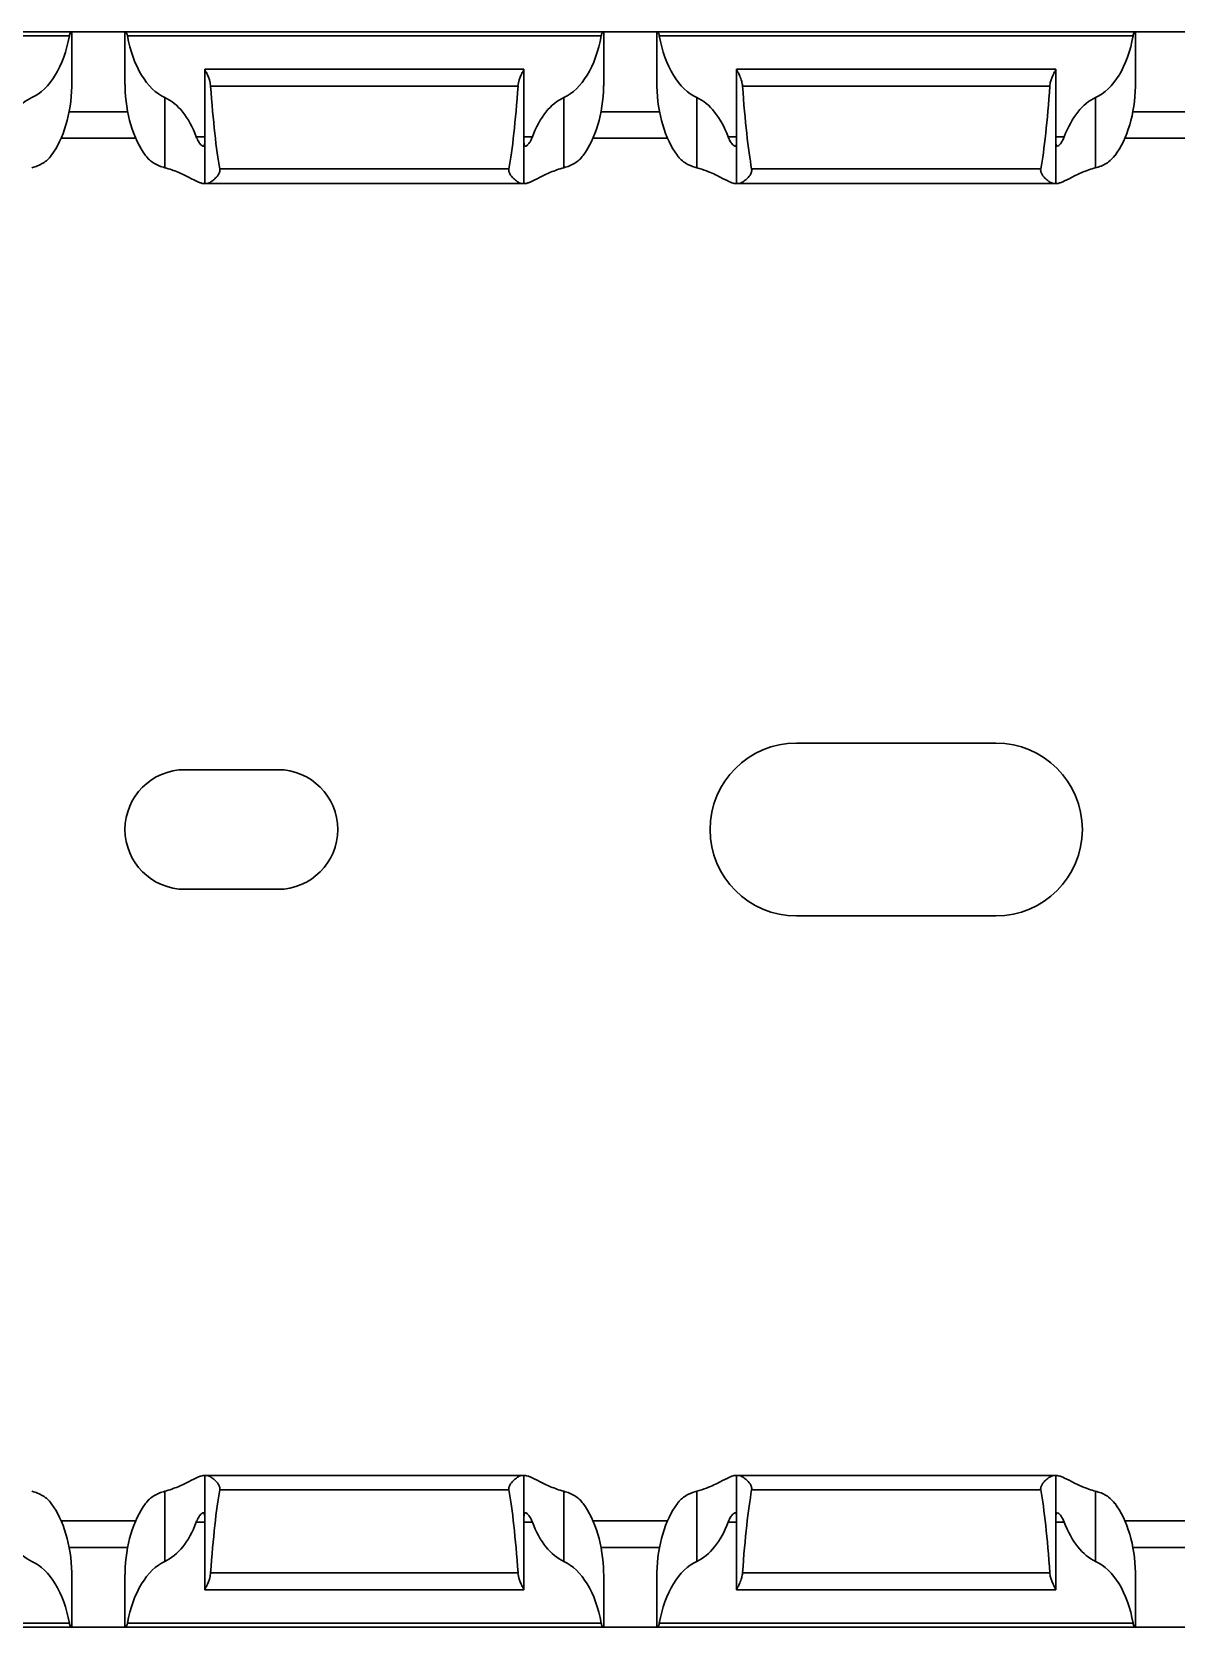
# Model space of a CAD drawing. Header units: millimetres. Extents: x -2573 to 2942, y -1220 to 2800.
# Drawn here: x 2675.4 to 2718.4, y 1097.3 to 1157.3 of the extents above; entities that cross this region are included whole.
import ezdxf

# ---------------------------------------------------------------- set-up
doc = ezdxf.new("R2010")
doc.units = ezdxf.units.MM

msp = doc.modelspace()

# ---------------------------------------------------------------- linework, layer by layer
at = {"linetype": 'Continuous', "lineweight": 30}
for p, q in [((2676.831, 1157.261), (2658.888, 1157.261)), ((2676.768, 1157.111), (2658.951, 1157.111)), ((2676.86, 1157.261), (2676.831, 1157.261)), ((2676.86, 1155.299), (2676.86, 1157.261)), ((2678.86, 1157.261), (2676.86, 1157.261)), ((2678.86, 1157.261), (2678.86, 1155.295)), ((2678.86, 1157.261), (2678.888, 1157.261)), ((2696.831, 1157.261), (2678.888, 1157.261)), ((2696.768, 1157.111), (2678.951, 1157.111)), ((2696.86, 1157.261), (2696.831, 1157.261)), ((2696.86, 1155.299), (2696.86, 1157.261)), ((2698.86, 1157.261), (2696.86, 1157.261)), ((2698.86, 1157.261), (2698.86, 1155.295)), ((2698.86, 1157.261), (2698.888, 1157.261)), ((2716.831, 1157.261), (2698.888, 1157.261)), ((2716.768, 1157.111), (2698.951, 1157.111)), ((2716.86, 1157.261), (2716.831, 1157.261)), ((2716.86, 1155.299), (2716.86, 1157.261)), ((2718.86, 1157.261), (2716.86, 1157.261)), ((2693.86, 1155.861), (2681.86, 1155.861)), ((2681.86, 1155.861), (2681.86, 1155.858)), ((2681.86, 1151.561), (2681.86, 1155.858)), ((2693.86, 1155.858), (2693.86, 1155.861)), ((2693.86, 1151.561), (2693.86, 1155.858)), ((2713.86, 1155.861), (2701.86, 1155.861)), ((2701.86, 1155.861), (2701.86, 1155.858)), ((2701.86, 1151.561), (2701.86, 1155.858)), ((2713.86, 1155.858), (2713.86, 1155.861)), ((2713.86, 1151.561), (2713.86, 1155.858)), ((2693.638, 1155.222), (2682.081, 1155.222)), ((2713.638, 1155.222), (2702.081, 1155.222)), ((2680.36, 1152.153), (2680.36, 1154.792)), ((2695.36, 1152.153), (2695.36, 1154.792)), ((2700.36, 1152.153), (2700.36, 1154.792)), ((2715.36, 1152.153), (2715.36, 1154.792)), ((2678.96, 1154.261), (2676.759, 1154.261)), ((2698.96, 1154.261), (2696.759, 1154.261)), ((2718.96, 1154.261), (2716.759, 1154.261)), ((2676.457, 1153.261), (2679.262, 1153.261)), ((2681.86, 1153.311), (2681.542, 1153.311)), ((2694.177, 1153.311), (2693.86, 1153.311)), ((2696.457, 1153.261), (2699.262, 1153.261)), ((2701.86, 1153.311), (2701.542, 1153.311)), ((2714.177, 1153.311), (2713.86, 1153.311)), ((2716.457, 1153.261), (2719.262, 1153.261)), ((2693.296, 1152.105), (2682.424, 1152.105)), ((2713.296, 1152.105), (2702.424, 1152.105)), ((2681.86, 1151.561), (2681.802, 1151.561)), ((2681.944, 1151.561), (2681.86, 1151.561)), ((2693.775, 1151.561), (2681.944, 1151.561)), ((2693.86, 1151.561), (2693.775, 1151.561)), ((2693.917, 1151.561), (2693.86, 1151.561)), ((2701.86, 1151.561), (2701.802, 1151.561)), ((2701.944, 1151.561), (2701.86, 1151.561)), ((2713.775, 1151.561), (2701.944, 1151.561)), ((2713.86, 1151.561), (2713.775, 1151.561)), ((2713.917, 1151.561), (2713.86, 1151.561)), ((2711.61, 1130.511), (2704.11, 1130.511)), ((2684.61, 1129.511), (2681.11, 1129.511)), ((2681.11, 1125.011), (2684.61, 1125.011)), ((2704.11, 1124.011), (2711.61, 1124.011)), ((2681.86, 1102.961), (2681.802, 1102.961)), ((2681.86, 1102.961), (2681.86, 1098.665)), ((2681.944, 1102.961), (2681.86, 1102.961)), ((2693.775, 1102.961), (2681.944, 1102.961)), ((2693.86, 1102.961), (2693.775, 1102.961)), ((2693.86, 1102.961), (2693.86, 1098.665)), ((2693.917, 1102.961), (2693.86, 1102.961)), ((2701.86, 1102.961), (2701.802, 1102.961)), ((2701.86, 1102.961), (2701.86, 1098.665)), ((2701.944, 1102.961), (2701.86, 1102.961)), ((2713.775, 1102.961), (2701.944, 1102.961)), ((2713.86, 1102.961), (2713.775, 1102.961)), ((2713.86, 1102.961), (2713.86, 1098.665)), ((2713.917, 1102.961), (2713.86, 1102.961)), ((2680.36, 1102.37), (2680.36, 1099.731)), ((2693.296, 1102.418), (2682.424, 1102.418)), ((2695.36, 1102.37), (2695.36, 1099.731)), ((2700.36, 1102.37), (2700.36, 1099.731)), ((2713.296, 1102.418), (2702.424, 1102.418)), ((2715.36, 1102.37), (2715.36, 1099.731)), ((2676.457, 1101.261), (2679.262, 1101.261)), ((2681.86, 1101.211), (2681.542, 1101.211)), ((2694.177, 1101.211), (2693.86, 1101.211)), ((2696.457, 1101.261), (2699.262, 1101.261)), ((2701.86, 1101.211), (2701.542, 1101.211)), ((2714.177, 1101.211), (2713.86, 1101.211)), ((2716.457, 1101.261), (2719.262, 1101.261)), ((2678.96, 1100.261), (2676.759, 1100.261)), ((2698.96, 1100.261), (2696.759, 1100.261)), ((2718.96, 1100.261), (2716.759, 1100.261)), ((2676.86, 1097.261), (2676.86, 1099.224)), ((2678.86, 1099.227), (2678.86, 1097.261)), ((2693.638, 1099.3), (2682.081, 1099.3)), ((2696.86, 1097.261), (2696.86, 1099.224)), ((2698.86, 1099.227), (2698.86, 1097.261)), ((2713.638, 1099.3), (2702.081, 1099.3)), ((2716.86, 1097.261), (2716.86, 1099.224)), ((2681.86, 1098.661), (2681.86, 1098.665)), ((2681.86, 1098.661), (2693.86, 1098.661)), ((2693.86, 1098.665), (2693.86, 1098.661)), ((2701.86, 1098.661), (2701.86, 1098.665)), ((2701.86, 1098.661), (2713.86, 1098.661)), ((2713.86, 1098.665), (2713.86, 1098.661)), ((2676.768, 1097.411), (2658.951, 1097.411)), ((2696.768, 1097.411), (2678.951, 1097.411)), ((2716.768, 1097.411), (2698.951, 1097.411)), ((2676.831, 1097.261), (2658.888, 1097.261)), ((2676.86, 1097.261), (2676.831, 1097.261)), ((2678.86, 1097.261), (2676.86, 1097.261)), ((2678.86, 1097.261), (2678.888, 1097.261)), ((2696.831, 1097.261), (2678.888, 1097.261)), ((2696.86, 1097.261), (2696.831, 1097.261)), ((2698.86, 1097.261), (2696.86, 1097.261)), ((2698.86, 1097.261), (2698.888, 1097.261)), ((2716.831, 1097.261), (2698.888, 1097.261)), ((2716.86, 1097.261), (2716.831, 1097.261)), ((2718.86, 1097.261), (2716.86, 1097.261))]:
    msp.add_line(p, q, dxfattribs=at)
for centre, radius, start, end in [((2704.11, 1127.261), 3.25, 90, 270), ((2711.61, 1127.261), 3.25, 270, 90), ((2681.11, 1127.261), 2.25, 90, 270), ((2684.61, 1127.261), 2.25, 270, 90)]:
    msp.add_arc(centre, radius, start, end, dxfattribs=at)
for centre, major_axis, ratio, start_param, end_param in [((2674.86, 1158.146), (0, 3.464), 0.57735, 3.394273, 4.409084), ((2680.86, 1158.146), (0, 3.464), 0.57735, 1.874101, 2.888912), ((2694.86, 1158.146), (0, 3.464), 0.57735, 3.394273, 4.409084), ((2700.86, 1158.146), (0, 3.464), 0.57735, 1.874101, 2.888912), ((2714.86, 1158.146), (0, 3.464), 0.57735, 3.394273, 4.409084), ((2674.86, 1155.346), (0, 3.464), 0.57735, 3.80252, 4.673511), ((2680.86, 1155.346), (0, 3.464), 0.57735, 1.609674, 2.480666), ((2682.86, 1162.392), (0, 11.43), 0.087489, 2.248826, 2.690566), ((2692.86, 1162.392), (0, 11.43), 0.087489, 3.592619, 4.034359), ((2694.86, 1155.346), (0, 3.464), 0.57735, 3.80252, 4.673511), ((2700.86, 1155.346), (0, 3.464), 0.57735, 1.609674, 2.480666), ((2702.86, 1162.392), (0, 11.43), 0.087489, 2.248826, 2.690566), ((2712.86, 1162.392), (0, 11.43), 0.087489, 3.592619, 4.034359), ((2714.86, 1155.346), (0, 3.464), 0.57735, 3.80252, 4.673511), ((2675.86, 1151.438), (0, 3.464), 0.57735, 0.25268, 0.999349), ((2679.86, 1151.438), (0, 3.464), 0.57735, 5.283837, 6.030505), ((2695.86, 1151.438), (0, 3.464), 0.57735, 0.25268, 0.999349), ((2699.86, 1151.438), (0, 3.464), 0.57735, 5.283837, 6.030505), ((2715.86, 1151.438), (0, 3.464), 0.57735, 0.25268, 0.999349), ((2682.86, 1092.131), (0, 11.43), 0.087489, 0.451027, 0.892766), ((2692.86, 1092.131), (0, 11.43), 0.087489, 5.390419, 5.832158), ((2702.86, 1092.131), (0, 11.43), 0.087489, 0.451027, 0.892766), ((2712.86, 1092.131), (0, 11.43), 0.087489, 5.390419, 5.832158), ((2674.86, 1099.176), (0, 3.464), 0.57735, 4.751267, 5.622258), ((2680.86, 1099.176), (0, 3.464), 0.57735, 0.660927, 1.531918), ((2694.86, 1099.176), (0, 3.464), 0.57735, 4.751267, 5.622258), ((2700.86, 1099.176), (0, 3.464), 0.57735, 0.660927, 1.531918), ((2714.86, 1099.176), (0, 3.464), 0.57735, 4.751267, 5.622258), ((2675.86, 1103.085), (0, 3.464), 0.57735, 2.142244, 2.888912), ((2679.86, 1103.085), (0, 3.464), 0.57735, 3.394273, 4.140941), ((2695.86, 1103.085), (0, 3.464), 0.57735, 2.142244, 2.888912), ((2699.86, 1103.085), (0, 3.464), 0.57735, 3.394273, 4.140941), ((2715.86, 1103.085), (0, 3.464), 0.57735, 2.142244, 2.888912), ((2674.86, 1096.376), (0, 3.464), 0.57735, 5.015694, 6.030505), ((2680.86, 1096.376), (0, 3.464), 0.57735, 0.25268, 1.267492), ((2694.86, 1096.376), (0, 3.464), 0.57735, 5.015694, 6.030505), ((2700.86, 1096.376), (0, 3.464), 0.57735, 0.25268, 1.267492), ((2714.86, 1096.376), (0, 3.464), 0.57735, 5.015694, 6.030505)]:
    msp.add_ellipse(centre, major_axis=major_axis, ratio=ratio, start_param=start_param, end_param=end_param, dxfattribs=at)
for points, knots in [([(2676.768, 1157.111), (2676.77, 1157.122), (2676.778, 1157.16), (2676.795, 1157.214), (2676.815, 1157.255), (2676.826, 1157.259), (2676.831, 1157.261)], [0, 0, 0, 0, 0.117635, 0.430951, 0.757398, 1, 1, 1, 1]), ([(2678.888, 1157.261), (2678.895, 1157.258), (2678.908, 1157.251), (2678.931, 1157.198), (2678.945, 1157.144), (2678.951, 1157.113), (2678.951, 1157.111)], [0, 0, 0, 0, 0.327128, 0.654054, 0.984568, 1, 1, 1, 1]), ([(2696.768, 1157.111), (2696.777, 1157.157), (2696.788, 1157.195), (2696.811, 1157.247), (2696.822, 1157.261), (2696.831, 1157.261)], [0, 0, 0, 0, 0.5, 0.5, 1, 1, 1, 1]), ([(2698.888, 1157.261), (2698.895, 1157.258), (2698.908, 1157.251), (2698.931, 1157.198), (2698.945, 1157.144), (2698.951, 1157.113), (2698.951, 1157.111)], [0, 0, 0, 0, 0.327129, 0.654035, 0.984568, 1, 1, 1, 1]), ([(2716.768, 1157.111), (2716.77, 1157.122), (2716.778, 1157.16), (2716.795, 1157.214), (2716.815, 1157.255), (2716.826, 1157.259), (2716.831, 1157.261)], [0, 0, 0, 0, 0.11765, 0.430948, 0.757415, 1, 1, 1, 1]), ([(2681.86, 1155.858), (2681.86, 1155.849), (2681.87, 1155.826), (2681.906, 1155.755), (2681.931, 1155.707), (2682.009, 1155.538), (2682.069, 1155.389), (2682.081, 1155.222)], [0, 0, 0, 0, 0.25, 0.25, 0.5, 0.5, 1, 1, 1, 1]), ([(2693.638, 1155.222), (2693.65, 1155.388), (2693.71, 1155.539), (2693.789, 1155.707), (2693.813, 1155.755), (2693.849, 1155.826), (2693.86, 1155.849), (2693.86, 1155.858)], [0, 0, 0, 0, 0.5, 0.5, 0.75, 0.75, 1, 1, 1, 1]), ([(2701.86, 1155.858), (2701.861, 1155.851), (2701.866, 1155.833), (2701.908, 1155.752), (2701.978, 1155.609), (2702.053, 1155.427), (2702.073, 1155.283), (2702.081, 1155.222)], [0, 0, 0, 0, 0.135391, 0.340148, 0.559259, 0.813312, 1, 1, 1, 1]), ([(2713.638, 1155.222), (2713.65, 1155.388), (2713.71, 1155.539), (2713.789, 1155.707), (2713.813, 1155.755), (2713.849, 1155.826), (2713.86, 1155.849), (2713.86, 1155.858)], [0, 0, 0, 0, 0.5, 0.5, 0.75, 0.75, 1, 1, 1, 1]), ([(2676.86, 1155.299), (2676.86, 1155.298), (2676.86, 1155.281), (2676.859, 1155.247), (2676.858, 1155.215), (2676.858, 1155.211)], [0, 0, 0, 0, 0.038181, 0.888918, 1, 1, 1, 1]), ([(2678.861, 1155.211), (2678.861, 1155.224), (2678.86, 1155.257), (2678.86, 1155.28), (2678.86, 1155.295)], [0, 0, 0, 0, 0.38156, 1, 1, 1, 1]), ([(2696.86, 1155.299), (2696.86, 1155.298), (2696.86, 1155.281), (2696.859, 1155.247), (2696.858, 1155.215), (2696.858, 1155.211)], [0, 0, 0, 0, 0.038177, 0.8889219, 1, 1, 1, 1]), ([(2698.861, 1155.211), (2698.861, 1155.224), (2698.86, 1155.257), (2698.86, 1155.28), (2698.86, 1155.295)], [0, 0, 0, 0, 0.38156, 1, 1, 1, 1]), ([(2716.86, 1155.299), (2716.86, 1155.298), (2716.86, 1155.281), (2716.859, 1155.247), (2716.858, 1155.215), (2716.858, 1155.211)], [0, 0, 0, 0, 0.038181, 0.888918, 1, 1, 1, 1]), ([(2681.542, 1153.311), (2681.55, 1153.29), (2681.584, 1153.205), (2681.658, 1153.077), (2681.752, 1152.971), (2681.822, 1152.95), (2681.856, 1153.011), (2681.858, 1153.104), (2681.86, 1153.147)], [0, 0, 0, 0, 0.061095, 0.242582, 0.448569, 0.652495, 0.836791, 1, 1, 1, 1]), ([(2693.86, 1153.147), (2693.86, 1153.111), (2693.862, 1153.026), (2693.887, 1152.96), (2693.942, 1152.957), (2694.022, 1153.027), (2694.109, 1153.149), (2694.157, 1153.263), (2694.177, 1153.311)], [0, 0, 0, 0, 0.135857, 0.312226, 0.485093, 0.664265, 0.859769, 1, 1, 1, 1]), ([(2701.542, 1153.311), (2701.55, 1153.29), (2701.584, 1153.205), (2701.658, 1153.077), (2701.752, 1152.971), (2701.822, 1152.95), (2701.856, 1153.011), (2701.858, 1153.104), (2701.86, 1153.147)], [0, 0, 0, 0, 0.061102, 0.24258, 0.448574, 0.652499, 0.836791, 1, 1, 1, 1]), ([(2713.86, 1153.147), (2713.86, 1153.074), (2713.865, 1153.019), (2713.894, 1152.959), (2713.918, 1152.954), (2714.015, 1153.008), (2714.111, 1153.133), (2714.177, 1153.311)], [0, 0, 0, 0, 0.25, 0.25, 0.5, 0.5, 1, 1, 1, 1]), ([(2676.087, 1152.611), (2676.002, 1152.496), (2675.896, 1152.399), (2675.649, 1152.246), (2675.509, 1152.19), (2675.36, 1152.153)], [0, 0, 0, 0, 0.5, 0.5, 1, 1, 1, 1]), ([(2680.36, 1152.153), (2680.211, 1152.19), (2680.07, 1152.246), (2679.824, 1152.398), (2679.718, 1152.496), (2679.632, 1152.611)], [0, 0, 0, 0, 0.5, 0.5, 1, 1, 1, 1]), ([(2696.087, 1152.611), (2696.002, 1152.496), (2695.896, 1152.399), (2695.649, 1152.246), (2695.509, 1152.19), (2695.36, 1152.153)], [0, 0, 0, 0, 0.5, 0.5, 1, 1, 1, 1]), ([(2700.36, 1152.153), (2700.255, 1152.185), (2700.003, 1152.264), (2699.768, 1152.439), (2699.655, 1152.582), (2699.632, 1152.611)], [0, 0, 0, 0, 0.360865, 0.870433, 1, 1, 1, 1]), ([(2716.087, 1152.611), (2716.011, 1152.526), (2715.842, 1152.336), (2715.569, 1152.209), (2715.392, 1152.161), (2715.36, 1152.153)], [0, 0, 0, 0, 0.399191, 0.889576, 1, 1, 1, 1]), ([(2681.802, 1151.561), (2681.78, 1151.561), (2681.751, 1151.567), (2681.682, 1151.589), (2681.642, 1151.605), (2681.505, 1151.666), (2681.396, 1151.722), (2681.144, 1151.847), (2681.005, 1151.916), (2680.701, 1152.047), (2680.535, 1152.109), (2680.36, 1152.153)], [0, 0, 0, 0, 0.125, 0.125, 0.25, 0.25, 0.5, 0.5, 0.75, 0.75, 1, 1, 1, 1]), ([(2682.424, 1152.105), (2682.426, 1152.088), (2682.431, 1152.046), (2682.414, 1151.965), (2682.349, 1151.849), (2682.228, 1151.723), (2682.09, 1151.615), (2681.994, 1151.566), (2681.955, 1151.562), (2681.944, 1151.561)], [0, 0, 0, 0, 0.05256, 0.130506, 0.247862, 0.469482, 0.7124, 0.920773, 1, 1, 1, 1]), ([(2693.775, 1151.561), (2693.742, 1151.561), (2693.7, 1151.578), (2693.608, 1151.633), (2693.557, 1151.671), (2693.454, 1151.761), (2693.401, 1151.814), (2693.336, 1151.91), (2693.316, 1151.945), (2693.292, 1152.023), (2693.288, 1152.065), (2693.296, 1152.105)], [0, 0, 0, 0, 0.25, 0.25, 0.5, 0.5, 0.75, 0.75, 0.875, 0.875, 1, 1, 1, 1]), ([(2695.36, 1152.153), (2695.183, 1152.108), (2695.018, 1152.046), (2694.714, 1151.916), (2694.573, 1151.847), (2694.325, 1151.722), (2694.213, 1151.666), (2694.077, 1151.605), (2694.037, 1151.589), (2693.968, 1151.567), (2693.939, 1151.561), (2693.917, 1151.561)], [0, 0, 0, 0, 0.25, 0.25, 0.5, 0.5, 0.75, 0.75, 0.875, 0.875, 1, 1, 1, 1]), ([(2701.802, 1151.561), (2701.792, 1151.562), (2701.74, 1151.565), (2701.578, 1151.629), (2701.233, 1151.803), (2700.816, 1152.014), (2700.486, 1152.114), (2700.36, 1152.153)], [0, 0, 0, 0, 0.052332, 0.27279, 0.517649, 0.81495, 1, 1, 1, 1]), ([(2702.424, 1152.105), (2702.431, 1152.065), (2702.428, 1152.023), (2702.403, 1151.945), (2702.384, 1151.91), (2702.318, 1151.814), (2702.265, 1151.761), (2702.162, 1151.67), (2702.111, 1151.632), (2702.018, 1151.578), (2701.977, 1151.561), (2701.944, 1151.561)], [0, 0, 0, 0, 0.125, 0.125, 0.25, 0.25, 0.5, 0.5, 0.75, 0.75, 1, 1, 1, 1]), ([(2713.775, 1151.561), (2713.752, 1151.565), (2713.693, 1151.576), (2713.566, 1151.66), (2713.437, 1151.775), (2713.344, 1151.891), (2713.299, 1151.983), (2713.289, 1152.056), (2713.294, 1152.093), (2713.296, 1152.105)], [0, 0, 0, 0, 0.163841, 0.401493, 0.643549, 0.778476, 0.884705, 0.962581, 1, 1, 1, 1]), ([(2715.36, 1152.153), (2715.183, 1152.108), (2715.018, 1152.046), (2714.714, 1151.916), (2714.573, 1151.847), (2714.325, 1151.722), (2714.213, 1151.666), (2714.077, 1151.605), (2714.037, 1151.589), (2713.968, 1151.567), (2713.939, 1151.561), (2713.917, 1151.561)], [0, 0, 0, 0, 0.25, 0.25, 0.5, 0.5, 0.75, 0.75, 0.875, 0.875, 1, 1, 1, 1]), ([(2681.802, 1102.961), (2681.78, 1102.961), (2681.751, 1102.955), (2681.682, 1102.933), (2681.642, 1102.917), (2681.505, 1102.856), (2681.396, 1102.8), (2681.144, 1102.675), (2681.005, 1102.606), (2680.701, 1102.476), (2680.535, 1102.414), (2680.36, 1102.37)], [0, 0, 0, 0, 0.125, 0.125, 0.25, 0.25, 0.5, 0.5, 0.75, 0.75, 1, 1, 1, 1]), ([(2682.424, 1102.418), (2682.426, 1102.435), (2682.431, 1102.477), (2682.414, 1102.557), (2682.349, 1102.673), (2682.228, 1102.8), (2682.09, 1102.907), (2681.994, 1102.956), (2681.955, 1102.96), (2681.944, 1102.961)], [0, 0, 0, 0, 0.05256, 0.130506, 0.247862, 0.469482, 0.7124, 0.920773, 1, 1, 1, 1]), ([(2693.775, 1102.961), (2693.742, 1102.961), (2693.7, 1102.944), (2693.608, 1102.89), (2693.557, 1102.852), (2693.454, 1102.761), (2693.401, 1102.708), (2693.336, 1102.612), (2693.316, 1102.577), (2693.292, 1102.5), (2693.288, 1102.457), (2693.296, 1102.418)], [0, 0, 0, 0, 0.25, 0.25, 0.5, 0.5, 0.75, 0.75, 0.875, 0.875, 1, 1, 1, 1]), ([(2695.36, 1102.37), (2695.183, 1102.414), (2695.018, 1102.476), (2694.714, 1102.606), (2694.573, 1102.676), (2694.325, 1102.8), (2694.213, 1102.857), (2694.077, 1102.917), (2694.037, 1102.933), (2693.968, 1102.955), (2693.939, 1102.961), (2693.917, 1102.961)], [0, 0, 0, 0, 0.25, 0.25, 0.5, 0.5, 0.75, 0.75, 0.875, 0.875, 1, 1, 1, 1]), ([(2701.802, 1102.961), (2701.792, 1102.96), (2701.74, 1102.957), (2701.578, 1102.893), (2701.233, 1102.72), (2700.816, 1102.508), (2700.486, 1102.408), (2700.36, 1102.37)], [0, 0, 0, 0, 0.052332, 0.27279, 0.517649, 0.81495, 1, 1, 1, 1]), ([(2702.424, 1102.418), (2702.431, 1102.458), (2702.428, 1102.5), (2702.403, 1102.577), (2702.384, 1102.612), (2702.318, 1102.709), (2702.265, 1102.761), (2702.162, 1102.852), (2702.111, 1102.89), (2702.018, 1102.945), (2701.977, 1102.961), (2701.944, 1102.961)], [0, 0, 0, 0, 0.125, 0.125, 0.25, 0.25, 0.5, 0.5, 0.75, 0.75, 1, 1, 1, 1]), ([(2713.775, 1102.961), (2713.752, 1102.957), (2713.693, 1102.946), (2713.566, 1102.862), (2713.437, 1102.747), (2713.344, 1102.632), (2713.299, 1102.539), (2713.289, 1102.467), (2713.294, 1102.43), (2713.296, 1102.418)], [0, 0, 0, 0, 0.163841, 0.401493, 0.643549, 0.778476, 0.884705, 0.962581, 1, 1, 1, 1]), ([(2715.36, 1102.37), (2715.183, 1102.414), (2715.018, 1102.476), (2714.714, 1102.606), (2714.573, 1102.676), (2714.325, 1102.8), (2714.213, 1102.857), (2714.077, 1102.917), (2714.037, 1102.933), (2713.968, 1102.955), (2713.939, 1102.961), (2713.917, 1102.961)], [0, 0, 0, 0, 0.25, 0.25, 0.5, 0.5, 0.75, 0.75, 0.875, 0.875, 1, 1, 1, 1]), ([(2676.087, 1101.911), (2676.002, 1102.026), (2675.896, 1102.123), (2675.649, 1102.276), (2675.509, 1102.332), (2675.36, 1102.37)], [0, 0, 0, 0, 0.5, 0.5, 1, 1, 1, 1]), ([(2680.36, 1102.37), (2680.211, 1102.332), (2680.07, 1102.276), (2679.824, 1102.124), (2679.718, 1102.026), (2679.632, 1101.911)], [0, 0, 0, 0, 0.5, 0.5, 1, 1, 1, 1]), ([(2696.087, 1101.911), (2696.002, 1102.026), (2695.896, 1102.123), (2695.649, 1102.276), (2695.509, 1102.332), (2695.36, 1102.37)], [0, 0, 0, 0, 0.5, 0.5, 1, 1, 1, 1]), ([(2700.36, 1102.37), (2700.255, 1102.337), (2700.003, 1102.259), (2699.768, 1102.083), (2699.655, 1101.94), (2699.632, 1101.911)], [0, 0, 0, 0, 0.360865, 0.870433, 1, 1, 1, 1]), ([(2716.087, 1101.911), (2716.011, 1101.996), (2715.842, 1102.186), (2715.569, 1102.313), (2715.392, 1102.361), (2715.36, 1102.37)], [0, 0, 0, 0, 0.399191, 0.889576, 1, 1, 1, 1]), ([(2681.542, 1101.211), (2681.55, 1101.232), (2681.584, 1101.317), (2681.658, 1101.445), (2681.752, 1101.551), (2681.822, 1101.573), (2681.856, 1101.511), (2681.858, 1101.418), (2681.86, 1101.375)], [0, 0, 0, 0, 0.061095, 0.242582, 0.448569, 0.652495, 0.836791, 1, 1, 1, 1]), ([(2693.86, 1101.375), (2693.86, 1101.412), (2693.862, 1101.496), (2693.887, 1101.563), (2693.942, 1101.565), (2694.022, 1101.495), (2694.109, 1101.373), (2694.157, 1101.259), (2694.177, 1101.211)], [0, 0, 0, 0, 0.135857, 0.312226, 0.485093, 0.664265, 0.859769, 1, 1, 1, 1]), ([(2701.542, 1101.211), (2701.55, 1101.232), (2701.584, 1101.317), (2701.658, 1101.445), (2701.752, 1101.551), (2701.822, 1101.573), (2701.856, 1101.511), (2701.858, 1101.418), (2701.86, 1101.375)], [0, 0, 0, 0, 0.061102, 0.24258, 0.448574, 0.652499, 0.836791, 1, 1, 1, 1]), ([(2713.86, 1101.375), (2713.86, 1101.449), (2713.865, 1101.504), (2713.894, 1101.563), (2713.918, 1101.569), (2714.015, 1101.515), (2714.111, 1101.39), (2714.177, 1101.211)], [0, 0, 0, 0, 0.25, 0.25, 0.5, 0.5, 1, 1, 1, 1]), ([(2676.86, 1099.224), (2676.86, 1099.224), (2676.86, 1099.241), (2676.859, 1099.275), (2676.858, 1099.307), (2676.858, 1099.311)], [0, 0, 0, 0, 0.038181, 0.888918, 1, 1, 1, 1]), ([(2678.861, 1099.311), (2678.861, 1099.299), (2678.86, 1099.266), (2678.86, 1099.242), (2678.86, 1099.227)], [0, 0, 0, 0, 0.38156, 1, 1, 1, 1]), ([(2681.86, 1098.665), (2681.86, 1098.673), (2681.87, 1098.696), (2681.906, 1098.767), (2681.931, 1098.815), (2682.009, 1098.984), (2682.069, 1099.134), (2682.081, 1099.3)], [0, 0, 0, 0, 0.25, 0.25, 0.5, 0.5, 1, 1, 1, 1]), ([(2693.638, 1099.3), (2693.65, 1099.134), (2693.71, 1098.984), (2693.789, 1098.815), (2693.813, 1098.767), (2693.849, 1098.696), (2693.86, 1098.673), (2693.86, 1098.665)], [0, 0, 0, 0, 0.5, 0.5, 0.75, 0.75, 1, 1, 1, 1]), ([(2696.86, 1099.224), (2696.86, 1099.224), (2696.86, 1099.241), (2696.859, 1099.275), (2696.858, 1099.307), (2696.858, 1099.311)], [0, 0, 0, 0, 0.038177, 0.8889219, 1, 1, 1, 1]), ([(2698.861, 1099.311), (2698.861, 1099.299), (2698.86, 1099.266), (2698.86, 1099.242), (2698.86, 1099.227)], [0, 0, 0, 0, 0.38156, 1, 1, 1, 1]), ([(2701.86, 1098.665), (2701.861, 1098.672), (2701.866, 1098.689), (2701.908, 1098.77), (2701.978, 1098.913), (2702.053, 1099.096), (2702.073, 1099.239), (2702.081, 1099.3)], [0, 0, 0, 0, 0.135391, 0.340148, 0.559259, 0.813312, 1, 1, 1, 1]), ([(2713.638, 1099.3), (2713.65, 1099.134), (2713.71, 1098.984), (2713.789, 1098.815), (2713.813, 1098.767), (2713.849, 1098.696), (2713.86, 1098.673), (2713.86, 1098.665)], [0, 0, 0, 0, 0.5, 0.5, 0.75, 0.75, 1, 1, 1, 1]), ([(2716.86, 1099.224), (2716.86, 1099.224), (2716.86, 1099.241), (2716.859, 1099.275), (2716.858, 1099.307), (2716.858, 1099.311)], [0, 0, 0, 0, 0.038181, 0.888918, 1, 1, 1, 1]), ([(2676.768, 1097.411), (2676.77, 1097.401), (2676.778, 1097.362), (2676.795, 1097.308), (2676.815, 1097.268), (2676.826, 1097.263), (2676.831, 1097.261)], [0, 0, 0, 0, 0.117635, 0.430951, 0.757398, 1, 1, 1, 1]), ([(2678.888, 1097.261), (2678.895, 1097.265), (2678.908, 1097.271), (2678.931, 1097.325), (2678.945, 1097.378), (2678.951, 1097.41), (2678.951, 1097.411)], [0, 0, 0, 0, 0.327128, 0.654054, 0.984568, 1, 1, 1, 1]), ([(2696.768, 1097.411), (2696.777, 1097.366), (2696.788, 1097.327), (2696.811, 1097.275), (2696.822, 1097.261), (2696.831, 1097.261)], [0, 0, 0, 0, 0.5, 0.5, 1, 1, 1, 1]), ([(2698.888, 1097.261), (2698.895, 1097.265), (2698.908, 1097.271), (2698.931, 1097.325), (2698.945, 1097.378), (2698.951, 1097.41), (2698.951, 1097.411)], [0, 0, 0, 0, 0.327129, 0.654035, 0.984568, 1, 1, 1, 1]), ([(2716.768, 1097.411), (2716.77, 1097.401), (2716.778, 1097.362), (2716.795, 1097.308), (2716.815, 1097.268), (2716.826, 1097.263), (2716.831, 1097.261)], [0, 0, 0, 0, 0.11765, 0.430948, 0.757415, 1, 1, 1, 1])]:
    msp.add_open_spline(points, degree=3, knots=knots, dxfattribs=at)

doc.saveas('drawing.dxf')
